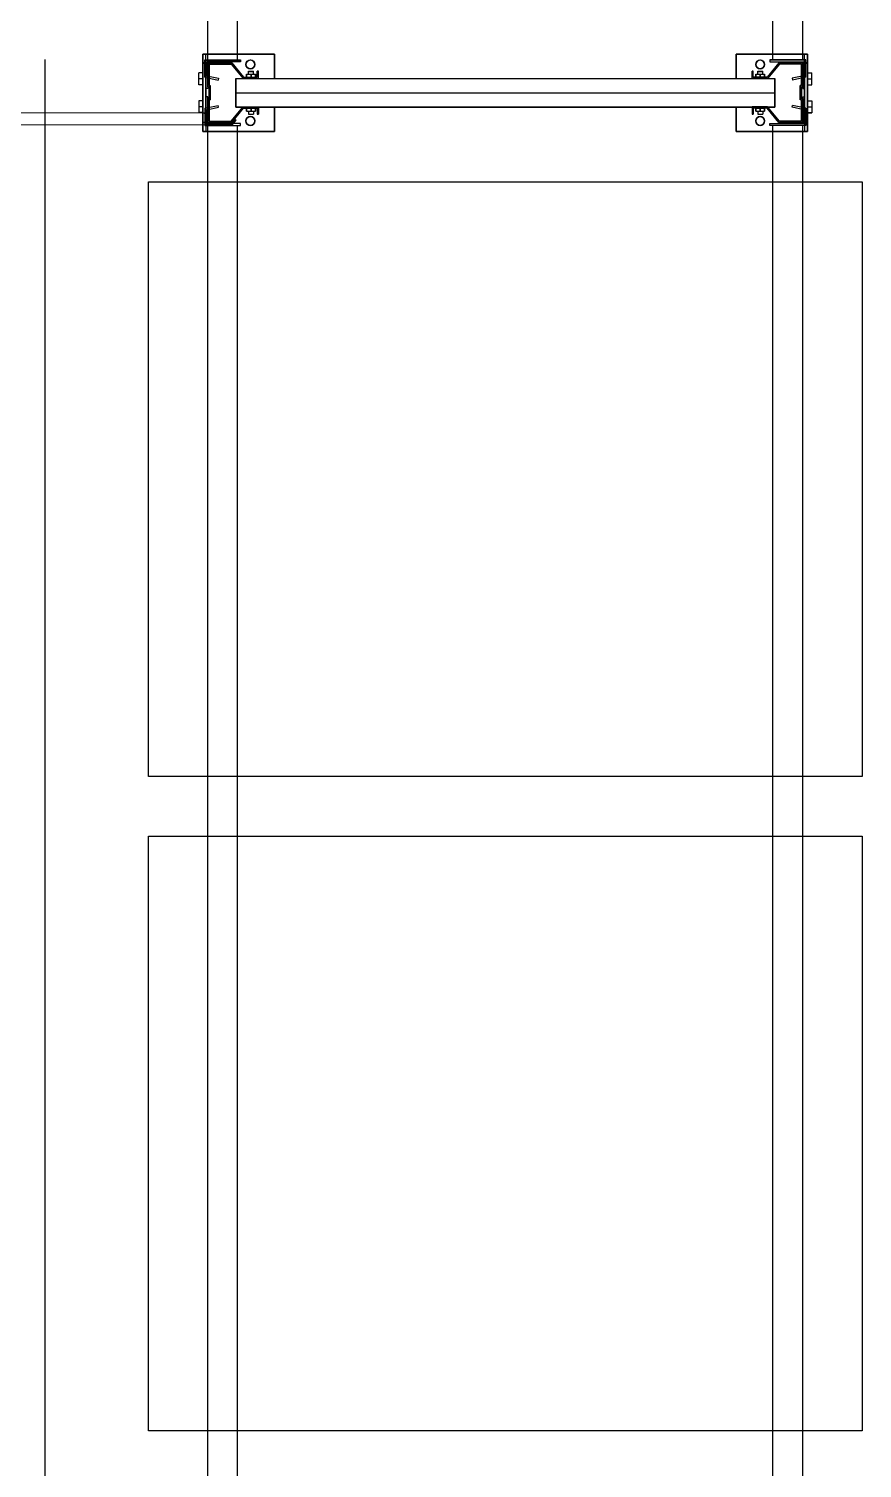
# Model space of a CAD drawing. Header units: metres. Extents: x 0 to 8715937, y -236336 to 216.
# Drawn here: x 164.62 to 166.021, y 58.611 to 61.032 of the extents above; entities that cross this region are included whole.
import ezdxf

# ---------------------------------------------------------------- set-up
doc = ezdxf.new("R2010")
doc.units = ezdxf.units.M
doc.header["$MEASUREMENT"] = 0
doc.linetypes.add('ACAD_ISO10W100', pattern=[18, 12, -3, 0, -3])
for name, color, linetype in [('0-BLOCK-EQUIPAMIENTO', 7, 'Continuous'), ('0-BLOCK-ESTRUCTURA', 7, 'Continuous'), ('AAA BAST', 5, 'Continuous'), ('AAA CONECT', 3, 'Continuous'), ('AAA LARG', 1, 'Continuous'), ('AAA PALLETS', 7, 'Continuous'), ('EJES', 251, 'ACAD_ISO10W100')]:
    doc.layers.add(name, color=color, linetype=linetype)

# ---------------------------------------------------------------- blocks, each defined once
blk = doc.blocks.new('DPM-ESTRUCTURA')
at = {"layer": 'EJES', "ltscale": 0.4}
blk.add_line((76.9278, 41.5801), (76.9278, 112.3301), dxfattribs=at)
blk = doc.blocks.new('1A MODULO SIMPLE')
at = {"layer": 'AAA BAST'}
for points in [[(-2.1307, 1.015), (-2.1307, 1.017), (-2.1407, 1.017), (-2.1407, 1.04), (-2.1167, 1.06), (-2.1167, 1.1), (-2.1567, 1.1), (-2.1567, 1.098), (-2.1767, 1.098), (-2.1767, 1.1), (-2.2167, 1.1), (-2.2167, 1.06), (-2.1927, 1.04), (-2.1927, 1.017), (-2.2027, 1.017), (-2.2027, 1.015), (-2.1907, 1.015), (-2.1907, 1.0409), (-2.2147, 1.0609), (-2.2147, 1.098), (-2.1787, 1.098), (-2.1787, 1.096), (-2.1547, 1.096), (-2.1547, 1.098), (-2.1187, 1.098), (-2.1187, 1.0609), (-2.1427, 1.0409), (-2.1427, 1.015)], [(0.1973, 1.015), (0.1973, 1.017), (0.2073, 1.017), (0.2073, 1.04), (0.1833, 1.06), (0.1833, 1.1), (0.2233, 1.1), (0.2233, 1.098), (0.2433, 1.098), (0.2433, 1.1), (0.2833, 1.1), (0.2833, 1.06), (0.2593, 1.04), (0.2593, 1.017), (0.2693, 1.017), (0.2693, 1.015), (0.2573, 1.015), (0.2573, 1.0409), (0.2813, 1.0609), (0.2813, 1.098), (0.2453, 1.098), (0.2453, 1.096), (0.2213, 1.096), (0.2213, 1.098), (0.1853, 1.098), (0.1853, 1.0609), (0.2093, 1.0409), (0.2093, 1.015)], [(-2.1307, 0.185), (-2.1307, 0.183), (-2.1407, 0.183), (-2.1407, 0.16), (-2.1167, 0.14), (-2.1167, 0.1), (-2.1567, 0.1), (-2.1567, 0.102), (-2.1767, 0.102), (-2.1767, 0.1), (-2.2167, 0.1), (-2.2167, 0.14), (-2.1927, 0.16), (-2.1927, 0.183), (-2.2027, 0.183), (-2.2027, 0.185), (-2.1907, 0.185), (-2.1907, 0.1591), (-2.2147, 0.1391), (-2.2147, 0.102), (-2.1787, 0.102), (-2.1787, 0.104), (-2.1547, 0.104), (-2.1547, 0.102), (-2.1187, 0.102), (-2.1187, 0.1391), (-2.1427, 0.1591), (-2.1427, 0.185)], [(0.1973, 0.185), (0.1973, 0.183), (0.2073, 0.183), (0.2073, 0.16), (0.1833, 0.14), (0.1833, 0.1), (0.2233, 0.1), (0.2233, 0.102), (0.2433, 0.102), (0.2433, 0.1), (0.2833, 0.1), (0.2833, 0.14), (0.2593, 0.16), (0.2593, 0.183), (0.2693, 0.183), (0.2693, 0.185), (0.2573, 0.185), (0.2573, 0.1591), (0.2813, 0.1391), (0.2813, 0.102), (0.2453, 0.102), (0.2453, 0.104), (0.2213, 0.104), (0.2213, 0.102), (0.1853, 0.102), (0.1853, 0.1391), (0.2093, 0.1591), (0.2093, 0.185)]]:
    blk.add_hatch(color=251, dxfattribs=at).paths.add_polyline_path(points)
at = {"layer": 'AAA BAST', "color": 251}
for p, q in [((-2.1802, 1.1152), (-2.2002, 1.1152)), ((-2.2002, 1.1082), (-2.2002, 1.1152)), ((-2.1902, 1.1082), (-2.1902, 1.1152)), ((-2.1802, 1.1082), (-2.1802, 1.1152)), ((-2.1532, 1.1152), (-2.1332, 1.1152)), ((-2.1532, 1.1082), (-2.1532, 1.1152)), ((-2.1432, 1.1082), (-2.1432, 1.1152)), ((-2.1332, 1.1082), (-2.1332, 1.1152)), ((0.2198, 1.1152), (0.1998, 1.1152)), ((0.1998, 1.1082), (0.1998, 1.1152)), ((0.2098, 1.1082), (0.2098, 1.1152)), ((0.2198, 1.1082), (0.2198, 1.1152)), ((0.2468, 1.1152), (0.2668, 1.1152)), ((0.2468, 1.1082), (0.2468, 1.1152)), ((0.2568, 1.1082), (0.2568, 1.1152)), ((0.2668, 1.1082), (0.2668, 1.1152)), ((-2.2167, 1.1082), (-2.2317, 1.1082)), ((-2.2317, 1.1082), (-2.2317, 0.9882)), ((-2.2167, 1.1032), (-2.2317, 1.1032)), ((-2.1167, 1.1082), (-2.2167, 1.1082)), ((-2.2167, 1.1082), (-2.2167, 1.1032)), ((-2.2167, 1.1032), (-2.1167, 1.1032)), ((-2.1767, 1.1), (-2.2167, 1.1)), ((-2.2167, 1.1), (-2.2167, 1.06)), ((-2.2147, 1.098), (-2.2147, 1.0609)), ((-2.1787, 1.098), (-2.2147, 1.098)), ((-2.2067, 1.1), (-2.2067, 1.1032)), ((-2.2067, 1.1032), (-2.1737, 1.1032)), ((-2.1787, 1.098), (-2.1787, 1.096)), ((-2.1547, 1.096), (-2.1787, 1.096)), ((-2.1767, 1.1), (-2.1767, 1.098)), ((-2.1767, 1.1), (-2.1737, 1.1)), ((-2.1567, 1.098), (-2.1767, 1.098)), ((-2.1737, 1.1), (-2.1737, 1.1032)), ((-2.1597, 1.1), (-2.1597, 1.1032)), ((-2.1567, 1.1), (-2.1597, 1.1)), ((-2.1167, 1.1), (-2.1567, 1.1)), ((-2.1567, 1.1), (-2.1567, 1.098)), ((-2.1187, 1.098), (-2.1547, 1.098)), ((-2.1547, 1.098), (-2.1547, 1.096)), ((-2.1267, 1.1), (-2.1267, 1.1032)), ((-2.1187, 1.098), (-2.1187, 1.0609)), ((-2.1167, 1.1032), (-2.1167, 1.1082)), ((-2.1017, 1.1082), (-2.1167, 1.1082)), ((-2.1167, 1.1032), (-2.1017, 1.1032)), ((-2.1167, 1.1), (-2.1167, 1.06)), ((-2.1017, 0.9882), (-2.1017, 1.1082)), ((0.1683, 0.9882), (0.1683, 1.1082)), ((0.1683, 1.1082), (0.1833, 1.1082)), ((0.1833, 1.1032), (0.1683, 1.1032)), ((0.1833, 1.1032), (0.1833, 1.1082)), ((0.1833, 1.1082), (0.2833, 1.1082)), ((0.2833, 1.1032), (0.1833, 1.1032)), ((0.1833, 1.1), (0.2233, 1.1)), ((0.1833, 1.1), (0.1833, 1.06)), ((0.1853, 1.098), (0.1853, 1.0609)), ((0.1853, 1.098), (0.2213, 1.098)), ((0.1933, 1.1), (0.1933, 1.1032)), ((0.2213, 1.098), (0.2213, 1.096)), ((0.2213, 1.096), (0.2453, 1.096)), ((0.2233, 1.1), (0.2233, 1.098)), ((0.2233, 1.1), (0.2263, 1.1)), ((0.2233, 1.098), (0.2433, 1.098)), ((0.2263, 1.1), (0.2263, 1.1032)), ((0.2403, 1.1), (0.2403, 1.1032)), ((0.2733, 1.1032), (0.2403, 1.1032)), ((0.2433, 1.1), (0.2403, 1.1)), ((0.2433, 1.1), (0.2833, 1.1)), ((0.2433, 1.1), (0.2433, 1.098)), ((0.2453, 1.098), (0.2813, 1.098)), ((0.2453, 1.098), (0.2453, 1.096)), ((0.2733, 1.1), (0.2733, 1.1032)), ((0.2813, 1.098), (0.2813, 1.0609)), ((0.2833, 1.1082), (0.2833, 1.1032)), ((0.2833, 1.1082), (0.2983, 1.1082)), ((0.2833, 1.1032), (0.2983, 1.1032)), ((0.2833, 1.1), (0.2833, 1.06)), ((0.2983, 1.1082), (0.2983, 0.9882)), ((-2.2167, 1.06), (-2.1927, 1.04)), ((-2.2147, 1.0609), (-2.1907, 1.0409)), ((-2.1907, 1.053), (-2.1667, 1.053)), ((-2.1907, 0.147), (-2.1907, 1.053)), ((-2.1907, 1.0409), (-2.1907, 1.015)), ((-2.1667, 1.053), (-2.1427, 1.053)), ((-2.1667, 0.147), (-2.1667, 1.053)), ((-2.1187, 1.0609), (-2.1427, 1.0409)), ((-2.1427, 0.147), (-2.1427, 1.053)), ((-2.1427, 1.0409), (-2.1427, 1.015)), ((-2.1167, 1.06), (-2.1407, 1.04)), ((0.1833, 1.06), (0.2073, 1.04)), ((0.1853, 1.0609), (0.2093, 1.0409)), ((0.2333, 1.053), (0.2093, 1.053)), ((0.2093, 0.147), (0.2093, 1.053)), ((0.2093, 1.0409), (0.2093, 1.015)), ((0.2573, 1.053), (0.2333, 1.053)), ((0.2333, 0.147), (0.2333, 1.053)), ((0.2813, 1.0609), (0.2573, 1.0409)), ((0.2573, 0.147), (0.2573, 1.053)), ((0.2573, 1.0409), (0.2573, 1.015)), ((0.2833, 1.06), (0.2593, 1.04)), ((-2.1927, 1.017), (-2.2027, 1.017)), ((-2.2027, 1.017), (-2.2027, 1.015)), ((-2.1927, 1.036), (-2.1977, 1.036)), ((-2.1977, 1.021), (-2.1977, 1.036)), ((-2.1927, 1.0285), (-2.1977, 1.0285)), ((-2.1927, 1.021), (-2.1977, 1.021)), ((-2.1927, 1.04), (-2.1927, 1.017)), ((-2.1407, 1.04), (-2.1407, 1.017)), ((-2.1357, 1.036), (-2.1407, 1.036)), ((-2.1407, 1.021), (-2.1407, 1.036)), ((-2.1357, 1.0285), (-2.1407, 1.0285)), ((-2.1357, 1.021), (-2.1407, 1.021)), ((-2.1407, 1.017), (-2.1307, 1.017)), ((-2.1357, 1.021), (-2.1357, 1.036)), ((-2.1357, 1.0328), (-2.1307, 1.0328)), ((-2.1357, 1.0243), (-2.1307, 1.0243)), ((-2.1307, 1.0243), (-2.1307, 1.0328)), ((-2.1307, 1.015), (-2.1307, 1.017)), ((0.2023, 1.0328), (0.1973, 1.0328)), ((0.1973, 1.0243), (0.1973, 1.0328)), ((0.2023, 1.0243), (0.1973, 1.0243)), ((0.2073, 1.017), (0.1973, 1.017)), ((0.1973, 1.015), (0.1973, 1.017)), ((0.2023, 1.036), (0.2073, 1.036)), ((0.2023, 1.021), (0.2023, 1.036)), ((0.2023, 1.0285), (0.2073, 1.0285)), ((0.2023, 1.021), (0.2073, 1.021)), ((0.2073, 1.04), (0.2073, 1.017)), ((0.2073, 1.021), (0.2073, 1.036)), ((0.2593, 1.04), (0.2593, 1.017)), ((0.2593, 1.036), (0.2643, 1.036)), ((0.2593, 1.0285), (0.2643, 1.0285)), ((0.2593, 1.021), (0.2643, 1.021)), ((0.2593, 1.017), (0.2693, 1.017)), ((0.2643, 1.021), (0.2643, 1.036)), ((0.2693, 1.017), (0.2693, 1.015)), ((-2.1907, 1.015), (-2.2027, 1.015)), ((-2.1427, 1.015), (-2.1307, 1.015)), ((0.2093, 1.015), (0.1973, 1.015)), ((0.2573, 1.015), (0.2693, 1.015)), ((-2.2317, 0.9882), (-2.1907, 0.9882)), ((-2.1427, 0.9882), (-2.1017, 0.9882)), ((0.2093, 0.9882), (0.1683, 0.9882)), ((0.2983, 0.9882), (0.2573, 0.9882)), ((-2.2317, 0.0918), (-2.2317, 0.2118)), ((-2.2317, 0.2118), (-2.1907, 0.2118)), ((-2.1427, 0.2118), (-2.1017, 0.2118)), ((-2.1017, 0.2118), (-2.1017, 0.0918)), ((0.2093, 0.2118), (0.1683, 0.2118)), ((0.1683, 0.2118), (0.1683, 0.0918)), ((0.2983, 0.2118), (0.2573, 0.2118)), ((0.2983, 0.0918), (0.2983, 0.2118)), ((-2.1907, 0.185), (-2.2027, 0.185)), ((-2.2027, 0.183), (-2.2027, 0.185)), ((-2.1927, 0.183), (-2.2027, 0.183)), ((-2.1927, 0.1801), (-2.1977, 0.1801)), ((-2.1977, 0.1651), (-2.1977, 0.1801)), ((-2.1927, 0.1726), (-2.1977, 0.1726)), ((-2.1927, 0.16), (-2.1927, 0.183)), ((-2.1907, 0.1591), (-2.1907, 0.185)), ((-2.1427, 0.1591), (-2.1427, 0.185)), ((-2.1427, 0.185), (-2.1307, 0.185)), ((-2.1407, 0.16), (-2.1407, 0.183)), ((-2.1407, 0.183), (-2.1307, 0.183)), ((-2.1357, 0.1801), (-2.1407, 0.1801)), ((-2.1407, 0.1651), (-2.1407, 0.1801)), ((-2.1357, 0.1726), (-2.1407, 0.1726)), ((-2.1357, 0.1651), (-2.1357, 0.1801)), ((-2.1357, 0.1768), (-2.1307, 0.1768)), ((-2.1307, 0.185), (-2.1307, 0.183)), ((-2.1307, 0.1683), (-2.1307, 0.1768)), ((0.2093, 0.185), (0.1973, 0.185)), ((0.1973, 0.185), (0.1973, 0.183)), ((0.2073, 0.183), (0.1973, 0.183)), ((0.2023, 0.1768), (0.1973, 0.1768)), ((0.1973, 0.1683), (0.1973, 0.1768)), ((0.2023, 0.1801), (0.2073, 0.1801)), ((0.2023, 0.1651), (0.2023, 0.1801)), ((0.2023, 0.1726), (0.2073, 0.1726)), ((0.2073, 0.16), (0.2073, 0.183)), ((0.2073, 0.1651), (0.2073, 0.1801)), ((0.2093, 0.1591), (0.2093, 0.185)), ((0.2573, 0.1591), (0.2573, 0.185)), ((0.2573, 0.185), (0.2693, 0.185)), ((0.2593, 0.16), (0.2593, 0.183)), ((0.2593, 0.183), (0.2693, 0.183)), ((0.2593, 0.1801), (0.2643, 0.1801)), ((0.2593, 0.1726), (0.2643, 0.1726)), ((0.2643, 0.1651), (0.2643, 0.1801)), ((0.2693, 0.183), (0.2693, 0.185)), ((-2.2167, 0.14), (-2.1927, 0.16)), ((-2.2147, 0.1391), (-2.1907, 0.1591)), ((-2.1927, 0.1651), (-2.1977, 0.1651)), ((-2.1907, 0.147), (-2.1667, 0.147)), ((-2.1667, 0.147), (-2.1427, 0.147)), ((-2.1187, 0.1391), (-2.1427, 0.1591)), ((-2.1357, 0.1651), (-2.1407, 0.1651)), ((-2.1167, 0.14), (-2.1407, 0.16)), ((-2.1357, 0.1683), (-2.1307, 0.1683)), ((0.1833, 0.14), (0.2073, 0.16)), ((0.1853, 0.1391), (0.2093, 0.1591)), ((0.2023, 0.1683), (0.1973, 0.1683)), ((0.2023, 0.1651), (0.2073, 0.1651)), ((0.2333, 0.147), (0.2093, 0.147)), ((0.2573, 0.147), (0.2333, 0.147)), ((0.2813, 0.1391), (0.2573, 0.1591)), ((0.2593, 0.1651), (0.2643, 0.1651)), ((0.2833, 0.14), (0.2593, 0.16)), ((-2.2167, 0.1), (-2.2167, 0.14)), ((-2.2147, 0.102), (-2.2147, 0.1391)), ((-2.1187, 0.102), (-2.1187, 0.1391)), ((-2.1167, 0.1), (-2.1167, 0.14)), ((0.1833, 0.1), (0.1833, 0.14)), ((0.1853, 0.102), (0.1853, 0.1391)), ((0.2813, 0.102), (0.2813, 0.1391)), ((0.2833, 0.1), (0.2833, 0.14)), ((-2.1767, 0.1), (-2.2167, 0.1)), ((-2.1787, 0.102), (-2.2147, 0.102)), ((-2.2067, 0.1), (-2.2067, 0.0968)), ((-2.1787, 0.102), (-2.1787, 0.104)), ((-2.1547, 0.104), (-2.1787, 0.104)), ((-2.1567, 0.102), (-2.1767, 0.102)), ((-2.1767, 0.1), (-2.1767, 0.102)), ((-2.1767, 0.1), (-2.1737, 0.1)), ((-2.1737, 0.1), (-2.1737, 0.0968)), ((-2.1597, 0.1), (-2.1597, 0.0968)), ((-2.1567, 0.1), (-2.1597, 0.1)), ((-2.1567, 0.1), (-2.1567, 0.102)), ((-2.1167, 0.1), (-2.1567, 0.1)), ((-2.1547, 0.102), (-2.1547, 0.104)), ((-2.1187, 0.102), (-2.1547, 0.102)), ((-2.1267, 0.1), (-2.1267, 0.0968)), ((0.1833, 0.1), (0.2233, 0.1)), ((0.1853, 0.102), (0.2213, 0.102)), ((0.1933, 0.1), (0.1933, 0.0968)), ((0.2213, 0.102), (0.2213, 0.104)), ((0.2213, 0.104), (0.2453, 0.104)), ((0.2233, 0.102), (0.2433, 0.102)), ((0.2233, 0.1), (0.2233, 0.102)), ((0.2233, 0.1), (0.2263, 0.1)), ((0.2263, 0.1), (0.2263, 0.0968)), ((0.2403, 0.1), (0.2403, 0.0968)), ((0.2433, 0.1), (0.2403, 0.1)), ((0.2433, 0.1), (0.2433, 0.102)), ((0.2433, 0.1), (0.2833, 0.1)), ((0.2453, 0.102), (0.2453, 0.104)), ((0.2453, 0.102), (0.2813, 0.102)), ((0.2733, 0.1), (0.2733, 0.0968)), ((-2.2167, 0.0968), (-2.2317, 0.0968)), ((-2.2167, 0.0918), (-2.2317, 0.0918)), ((-2.2167, 0.0968), (-2.1167, 0.0968)), ((-2.2167, 0.0918), (-2.2167, 0.0968)), ((-2.1167, 0.0918), (-2.2167, 0.0918)), ((-2.2067, 0.0968), (-2.1737, 0.0968)), ((-2.2002, 0.0918), (-2.2002, 0.0848)), ((-2.1802, 0.0848), (-2.2002, 0.0848)), ((-2.1902, 0.0918), (-2.1902, 0.0848)), ((-2.1802, 0.0918), (-2.1802, 0.0848)), ((-2.1532, 0.0918), (-2.1532, 0.0848)), ((-2.1532, 0.0848), (-2.1332, 0.0848)), ((-2.1432, 0.0918), (-2.1432, 0.0848)), ((-2.1332, 0.0918), (-2.1332, 0.0848)), ((-2.1167, 0.0968), (-2.1167, 0.0918)), ((-2.1167, 0.0968), (-2.1017, 0.0968)), ((-2.1017, 0.0918), (-2.1167, 0.0918)), ((0.1833, 0.0968), (0.1683, 0.0968)), ((0.1683, 0.0918), (0.1833, 0.0918)), ((0.2833, 0.0968), (0.1833, 0.0968)), ((0.1833, 0.0968), (0.1833, 0.0918)), ((0.1833, 0.0918), (0.2833, 0.0918)), ((0.1998, 0.0918), (0.1998, 0.0848)), ((0.2198, 0.0848), (0.1998, 0.0848)), ((0.2098, 0.0918), (0.2098, 0.0848)), ((0.2198, 0.0918), (0.2198, 0.0848)), ((0.2733, 0.0968), (0.2403, 0.0968)), ((0.2468, 0.0918), (0.2468, 0.0848)), ((0.2468, 0.0848), (0.2668, 0.0848)), ((0.2568, 0.0918), (0.2568, 0.0848)), ((0.2668, 0.0918), (0.2668, 0.0848)), ((0.2833, 0.0918), (0.2833, 0.0968)), ((0.2833, 0.0968), (0.2983, 0.0968)), ((0.2833, 0.0918), (0.2983, 0.0918))]:
    blk.add_line(p, q, dxfattribs=at)
for centre in [(-2.2141, 1.0285), (-2.1192, 1.0285), (0.1859, 1.0285), (0.2808, 1.0285), (-2.2141, 0.1715), (-2.1192, 0.1715), (0.1859, 0.1715), (0.2808, 0.1715)]:
    blk.add_circle(centre, 0.0075, dxfattribs=at)
at = {"layer": 'AAA LARG', "color": 251}
for p, q in [((-2.1407, 1.105), (-2.1454, 1.0829)), ((-2.1381, 1.1018), (-2.1422, 1.0822)), ((-2.1407, 1.105), (-2.1117, 1.105)), ((-2.1149, 1.1018), (-2.1381, 1.1018)), ((-2.1149, 1.045), (-2.1149, 1.1018)), ((-2.1117, 1.105), (-2.1117, 1.045)), ((-2.1117, 1.1), (0.1783, 1.1)), ((0.2073, 1.105), (0.1783, 1.105)), ((0.1783, 1.105), (0.1783, 1.045)), ((0.1815, 1.045), (0.1815, 1.1018)), ((0.1815, 1.1018), (0.2047, 1.1018)), ((0.2047, 1.1018), (0.2089, 1.0822)), ((0.2073, 1.105), (0.212, 1.0829)), ((-2.1422, 1.0822), (-2.1454, 1.0829)), ((0.2089, 1.0822), (0.212, 1.0829)), ((-2.1117, 1.045), (-2.1149, 1.045)), ((-2.1117, 1.05), (0.1783, 1.05)), ((0.1783, 1.045), (0.1815, 1.045)), ((-2.1117, 0.155), (-2.1149, 0.155)), ((-2.1149, 0.155), (-2.1149, 0.0982)), ((-2.1117, 0.095), (-2.1117, 0.155)), ((-2.1117, 0.15), (0.1783, 0.15)), ((0.1783, 0.095), (0.1783, 0.155)), ((0.1783, 0.155), (0.1815, 0.155)), ((0.1815, 0.155), (0.1815, 0.0982)), ((-2.1422, 0.1178), (-2.1454, 0.1171)), ((-2.1407, 0.095), (-2.1454, 0.1171)), ((-2.1381, 0.0982), (-2.1422, 0.1178)), ((-2.1149, 0.0982), (-2.1381, 0.0982)), ((-2.1117, 0.1), (0.1783, 0.1)), ((0.1815, 0.0982), (0.2047, 0.0982)), ((0.2047, 0.0982), (0.2089, 0.1178)), ((0.2073, 0.095), (0.212, 0.1171)), ((0.2089, 0.1178), (0.212, 0.1171)), ((-2.1407, 0.095), (-2.1117, 0.095)), ((0.2073, 0.095), (0.1783, 0.095))]:
    blk.add_line(p, q, dxfattribs=at)
at = {"layer": 'AAA PALLETS', "color": 251, "ltscale": 0.21}
for p, q in [((-1.0167, 1.2), (-2.0167, 1.2)), ((-2.0167, 1.2), (-2.0167, 0)), ((-1.0167, 0), (-1.0167, 1.2)), ((0.0833, 1.2), (-0.9167, 1.2)), ((-0.9167, 1.2), (-0.9167, 0)), ((0.0833, 0), (0.0833, 1.2)), ((-2.0167, 0), (-1.0167, 0)), ((-0.9167, 0), (0.0833, 0))]:
    blk.add_line(p, q, dxfattribs=at)
blk = doc.blocks.new('1A MODULO D FTE COL')
at = {"layer": 'AAA CONECT', "color": 251, "lineweight": 5}
for p, q in [((-2.213, 0.5973), (-2.2207, 0.5909)), ((-2.2207, 0.59), (-2.2207, -0.0409)), ((-2.2117, 0.5958), (-2.2187, 0.59)), ((-2.2187, 0.5484), (-2.2187, 0.59)), ((-2.213, 0.5973), (-2.2117, 0.5958)), ((0.187, 0.5973), (0.1793, 0.5909)), ((0.1793, 0.59), (0.1793, -0.0409)), ((0.1883, 0.5958), (0.1813, 0.59)), ((0.1813, 0.5484), (0.1813, 0.59)), ((0.187, 0.5973), (0.1883, 0.5958)), ((-2.2187, 0.5484), (-2.2057, 0.5484)), ((-2.2007, 0.5434), (-2.2057, 0.5484)), ((-2.2007, 0.5434), (-2.2007, 0.0066)), ((0.1813, 0.5484), (0.1943, 0.5484)), ((0.1993, 0.5434), (0.1943, 0.5484)), ((0.1993, 0.5434), (0.1993, 0.0066))]:
    blk.add_line(p, q, dxfattribs=at)
at = {"layer": 'AAA BAST', "color": 251, "lineweight": 5}
blk.add_blockref('1A MODULO SIMPLE', (0, 0.45), dxfattribs=at)
blk = doc.blocks.new('DPM-EQUIPAMIENTO')
at = {"layer": 'AAA BAST', "xscale": -1, "rotation": 270}
for p in [(76.6514, 63.0909), (76.6514, 60.6909)]:
    blk.add_blockref('1A MODULO D FTE COL', p, dxfattribs=at)

msp = doc.modelspace()

# ---------------------------------------------------------------- hatches: boundary and pattern name
at = {"layer": 'AAA BAST'}
for points in [[(165.0064, 60.8883), (165.0044, 60.8883), (165.0044, 60.8983), (164.9814, 60.8983), (164.9614, 60.8743), (164.9214, 60.8743), (164.9214, 60.9143), (164.9234, 60.9143), (164.9234, 60.9343), (164.9214, 60.9343), (164.9214, 60.9743), (164.9614, 60.9743), (164.9814, 60.9503), (165.0044, 60.9503), (165.0044, 60.9603), (165.0064, 60.9603), (165.0064, 60.9483), (164.9805, 60.9483), (164.9605, 60.9723), (164.9234, 60.9723), (164.9234, 60.9363), (164.9254, 60.9363), (164.9254, 60.9123), (164.9234, 60.9123), (164.9234, 60.8763), (164.9605, 60.8763), (164.9805, 60.9003), (165.0064, 60.9003)], [(165.0064, 60.9603), (165.0044, 60.9603), (165.0044, 60.9503), (164.9814, 60.9503), (164.9614, 60.9743), (164.9214, 60.9743), (164.9214, 60.9343), (164.9234, 60.9343), (164.9234, 60.9143), (164.9214, 60.9143), (164.9214, 60.8743), (164.9614, 60.8743), (164.9814, 60.8983), (165.0044, 60.8983), (165.0044, 60.8883), (165.0064, 60.8883), (165.0064, 60.9003), (164.9805, 60.9003), (164.9605, 60.8763), (164.9234, 60.8763), (164.9234, 60.9123), (164.9254, 60.9123), (164.9254, 60.9363), (164.9234, 60.9363), (164.9234, 60.9723), (164.9605, 60.9723), (164.9805, 60.9483), (165.0064, 60.9483)], [(165.8364, 60.8883), (165.8384, 60.8883), (165.8384, 60.8983), (165.8614, 60.8983), (165.8814, 60.8743), (165.9214, 60.8743), (165.9214, 60.9143), (165.9194, 60.9143), (165.9194, 60.9343), (165.9214, 60.9343), (165.9214, 60.9743), (165.8814, 60.9743), (165.8614, 60.9503), (165.8384, 60.9503), (165.8384, 60.9603), (165.8364, 60.9603), (165.8364, 60.9483), (165.8624, 60.9483), (165.8824, 60.9723), (165.9194, 60.9723), (165.9194, 60.9363), (165.9174, 60.9363), (165.9174, 60.9123), (165.9194, 60.9123), (165.9194, 60.8763), (165.8824, 60.8763), (165.8624, 60.9003), (165.8364, 60.9003)], [(165.8364, 60.9603), (165.8384, 60.9603), (165.8384, 60.9503), (165.8614, 60.9503), (165.8814, 60.9743), (165.9214, 60.9743), (165.9214, 60.9343), (165.9194, 60.9343), (165.9194, 60.9143), (165.9214, 60.9143), (165.9214, 60.8743), (165.8814, 60.8743), (165.8614, 60.8983), (165.8384, 60.8983), (165.8384, 60.8883), (165.8364, 60.8883), (165.8364, 60.9003), (165.8624, 60.9003), (165.8824, 60.8763), (165.9194, 60.8763), (165.9194, 60.9123), (165.9174, 60.9123), (165.9174, 60.9363), (165.9194, 60.9363), (165.9194, 60.9723), (165.8824, 60.9723), (165.8624, 60.9483), (165.8364, 60.9483)]]:
    msp.add_hatch(color=251, dxfattribs=at).paths.add_polyline_path(points)

# ---------------------------------------------------------------- linework, layer by layer
at = {"layer": 'AAA BAST', "color": 251}
for p, q in [((164.9132, 60.9743), (164.9132, 60.9893)), ((164.9132, 60.9893), (165.0332, 60.9893)), ((165.0332, 60.9893), (164.9132, 60.9893)), ((164.9132, 60.9893), (164.9132, 60.9743)), ((164.9132, 60.8743), (164.9132, 60.9743)), ((164.9132, 60.9743), (164.9182, 60.9743)), ((164.9182, 60.9743), (164.9132, 60.9743)), ((164.9132, 60.9743), (164.9132, 60.8743)), ((164.9182, 60.9743), (164.9182, 60.9893)), ((164.9182, 60.9743), (164.9182, 60.9893)), ((164.9182, 60.9743), (164.9182, 60.8743)), ((164.9182, 60.8743), (164.9182, 60.9743)), ((164.9214, 60.9343), (164.9214, 60.9743)), ((164.9214, 60.9743), (164.9614, 60.9743)), ((164.9214, 60.9743), (164.9214, 60.9343)), ((164.9214, 60.9743), (164.9614, 60.9743)), ((164.9234, 60.9723), (164.9605, 60.9723)), ((164.9234, 60.9363), (164.9234, 60.9723)), ((164.9234, 60.9723), (164.9605, 60.9723)), ((164.9234, 60.9723), (164.9234, 60.9363)), ((164.9605, 60.9723), (164.9805, 60.9483)), ((164.9605, 60.9723), (164.9805, 60.9483)), ((164.9614, 60.9743), (164.9814, 60.9503)), ((164.9614, 60.9743), (164.9814, 60.9503)), ((165.0332, 60.9893), (165.0332, 60.9483)), ((165.0332, 60.9483), (165.0332, 60.9893)), ((165.9296, 60.9893), (165.8096, 60.9893)), ((165.8096, 60.9893), (165.8096, 60.9483)), ((165.8096, 60.9483), (165.8096, 60.9893)), ((165.8096, 60.9893), (165.9296, 60.9893)), ((165.8814, 60.9743), (165.8614, 60.9503)), ((165.8814, 60.9743), (165.8614, 60.9503)), ((165.8824, 60.9723), (165.8624, 60.9483)), ((165.8824, 60.9723), (165.8624, 60.9483)), ((165.9214, 60.9743), (165.8814, 60.9743)), ((165.9214, 60.9743), (165.8814, 60.9743)), ((165.9194, 60.9723), (165.8824, 60.9723)), ((165.9194, 60.9723), (165.8824, 60.9723)), ((165.9194, 60.9363), (165.9194, 60.9723)), ((165.9194, 60.9723), (165.9194, 60.9363)), ((165.9214, 60.9343), (165.9214, 60.9743)), ((165.9214, 60.9743), (165.9214, 60.9343)), ((165.9246, 60.9743), (165.9246, 60.9893)), ((165.9246, 60.9743), (165.9246, 60.9893)), ((165.9246, 60.9743), (165.9246, 60.8743)), ((165.9296, 60.9743), (165.9246, 60.9743)), ((165.9246, 60.8743), (165.9246, 60.9743)), ((165.9246, 60.9743), (165.9296, 60.9743)), ((165.9296, 60.9743), (165.9296, 60.9893)), ((165.9296, 60.9893), (165.9296, 60.9743)), ((165.9296, 60.8743), (165.9296, 60.9743)), ((165.9296, 60.9743), (165.9296, 60.8743)), ((164.9062, 60.9378), (164.9062, 60.9578)), ((164.9132, 60.9578), (164.9062, 60.9578)), ((164.9062, 60.9378), (164.9062, 60.9578)), ((164.9132, 60.9578), (164.9062, 60.9578)), ((164.9214, 60.9643), (164.9182, 60.9643)), ((164.9182, 60.9643), (164.9182, 60.9313)), ((164.9214, 60.9643), (164.9182, 60.9643)), ((164.9685, 60.9483), (164.9685, 60.9243)), ((164.9685, 60.9483), (165.8744, 60.9483)), ((164.9685, 60.9243), (164.9685, 60.9483)), ((164.9685, 60.9483), (165.8744, 60.9483)), ((164.9805, 60.9483), (165.0064, 60.9483)), ((164.9805, 60.9483), (165.0064, 60.9483)), ((164.9814, 60.9503), (165.0044, 60.9503)), ((164.9814, 60.9503), (165.0044, 60.9503)), ((164.9865, 60.9503), (164.9865, 60.9553)), ((164.9865, 60.9553), (165.0015, 60.9553)), ((164.9865, 60.9553), (164.9865, 60.9503)), ((164.9865, 60.9553), (165.0015, 60.9553)), ((164.9865, 60.9503), (165.0015, 60.9503)), ((164.9897, 60.9553), (164.9897, 60.9603)), ((164.9897, 60.9603), (164.9982, 60.9603)), ((164.994, 60.9503), (164.994, 60.9553)), ((164.994, 60.9553), (164.994, 60.9503)), ((164.9982, 60.9553), (164.9982, 60.9603)), ((165.0015, 60.9503), (165.0015, 60.9553)), ((165.0015, 60.9553), (165.0015, 60.9503)), ((165.0044, 60.9503), (165.0044, 60.9603)), ((165.0044, 60.9603), (165.0064, 60.9603)), ((165.0044, 60.9503), (165.0044, 60.9603)), ((165.0064, 60.9603), (165.0044, 60.9603)), ((165.0064, 60.9483), (165.0064, 60.9603)), ((165.0064, 60.9483), (165.0064, 60.9603)), ((165.8364, 60.9483), (165.8364, 60.9603)), ((165.8384, 60.9603), (165.8364, 60.9603)), ((165.8364, 60.9483), (165.8364, 60.9603)), ((165.8364, 60.9603), (165.8384, 60.9603)), ((165.8624, 60.9483), (165.8364, 60.9483)), ((165.8624, 60.9483), (165.8364, 60.9483)), ((165.8384, 60.9503), (165.8384, 60.9603)), ((165.8384, 60.9503), (165.8384, 60.9603)), ((165.8614, 60.9503), (165.8384, 60.9503)), ((165.8614, 60.9503), (165.8384, 60.9503)), ((165.8424, 60.9503), (165.8424, 60.9553)), ((165.8424, 60.9553), (165.8574, 60.9553)), ((165.8424, 60.9553), (165.8424, 60.9503)), ((165.8424, 60.9553), (165.8574, 60.9553)), ((165.8424, 60.9503), (165.8574, 60.9503)), ((165.8457, 60.9553), (165.8457, 60.9603)), ((165.8457, 60.9603), (165.8542, 60.9603)), ((165.8499, 60.9503), (165.8499, 60.9553)), ((165.8499, 60.9553), (165.8499, 60.9503)), ((165.8542, 60.9553), (165.8542, 60.9603)), ((165.8574, 60.9503), (165.8574, 60.9553)), ((165.8574, 60.9553), (165.8574, 60.9503)), ((165.8744, 60.9483), (165.8744, 60.9243)), ((165.8744, 60.9243), (165.8744, 60.9483)), ((165.9214, 60.9643), (165.9246, 60.9643)), ((165.9214, 60.9643), (165.9246, 60.9643)), ((165.9246, 60.9643), (165.9246, 60.9313)), ((165.9296, 60.9578), (165.9366, 60.9578)), ((165.9296, 60.9578), (165.9366, 60.9578)), ((165.9366, 60.9378), (165.9366, 60.9578)), ((165.9366, 60.9378), (165.9366, 60.9578)), ((164.9132, 60.9478), (164.9062, 60.9478)), ((164.9132, 60.9478), (164.9062, 60.9478)), ((164.9132, 60.9378), (164.9062, 60.9378)), ((164.9132, 60.9378), (164.9062, 60.9378)), ((164.9214, 60.9313), (164.9182, 60.9313)), ((164.9214, 60.9313), (164.9182, 60.9313)), ((164.9214, 60.9343), (164.9234, 60.9343)), ((164.9214, 60.9343), (164.9214, 60.9313)), ((164.9214, 60.9343), (164.9234, 60.9343)), ((164.9214, 60.9343), (164.9214, 60.9313)), ((164.9234, 60.9363), (164.9254, 60.9363)), ((164.9234, 60.9363), (164.9254, 60.9363)), ((164.9234, 60.9143), (164.9234, 60.9343)), ((164.9234, 60.9343), (164.9234, 60.9143)), ((164.9254, 60.9123), (164.9254, 60.9363)), ((164.9254, 60.9363), (164.9254, 60.9123)), ((164.9685, 60.9243), (164.9685, 60.9003)), ((164.9685, 60.9243), (165.8744, 60.9243)), ((164.9685, 60.9003), (164.9685, 60.9243)), ((164.9685, 60.9243), (165.8744, 60.9243)), ((165.8744, 60.9243), (165.8744, 60.9003)), ((165.8744, 60.9003), (165.8744, 60.9243)), ((165.9194, 60.9363), (165.9174, 60.9363)), ((165.9174, 60.9123), (165.9174, 60.9363)), ((165.9194, 60.9363), (165.9174, 60.9363)), ((165.9174, 60.9363), (165.9174, 60.9123)), ((165.9194, 60.9143), (165.9194, 60.9343)), ((165.9214, 60.9343), (165.9194, 60.9343)), ((165.9194, 60.9343), (165.9194, 60.9143)), ((165.9214, 60.9343), (165.9194, 60.9343)), ((165.9214, 60.9343), (165.9214, 60.9313)), ((165.9214, 60.9343), (165.9214, 60.9313)), ((165.9214, 60.9313), (165.9246, 60.9313)), ((165.9214, 60.9313), (165.9246, 60.9313)), ((165.9296, 60.9478), (165.9366, 60.9478)), ((165.9296, 60.9478), (165.9366, 60.9478)), ((165.9296, 60.9378), (165.9366, 60.9378)), ((165.9296, 60.9378), (165.9366, 60.9378)), ((164.9062, 60.9108), (164.9062, 60.8908)), ((164.9132, 60.9108), (164.9062, 60.9108)), ((164.9062, 60.9108), (164.9062, 60.8908)), ((164.9132, 60.9108), (164.9062, 60.9108)), ((164.9132, 60.9008), (164.9062, 60.9008)), ((164.9132, 60.9008), (164.9062, 60.9008)), ((164.9214, 60.9173), (164.9182, 60.9173)), ((164.9214, 60.9173), (164.9182, 60.9173)), ((164.9182, 60.8843), (164.9182, 60.9173)), ((164.9214, 60.9143), (164.9214, 60.9173)), ((164.9214, 60.9143), (164.9214, 60.9173)), ((164.9214, 60.8743), (164.9214, 60.9143)), ((164.9214, 60.9143), (164.9234, 60.9143)), ((164.9214, 60.9143), (164.9214, 60.8743)), ((164.9214, 60.9143), (164.9234, 60.9143)), ((164.9234, 60.8763), (164.9234, 60.9123)), ((164.9234, 60.9123), (164.9254, 60.9123)), ((164.9234, 60.9123), (164.9234, 60.8763)), ((164.9234, 60.9123), (164.9254, 60.9123)), ((164.9605, 60.8763), (164.9805, 60.9003)), ((164.9605, 60.8763), (164.9805, 60.9003)), ((164.9685, 60.9003), (165.8744, 60.9003)), ((164.9685, 60.9003), (165.8744, 60.9003)), ((164.9805, 60.9003), (165.0064, 60.9003)), ((164.9805, 60.9003), (165.0064, 60.9003)), ((165.0064, 60.9003), (165.0064, 60.8883)), ((165.0064, 60.9003), (165.0064, 60.8883)), ((165.0332, 60.9003), (165.0332, 60.8593)), ((165.0332, 60.8593), (165.0332, 60.9003)), ((165.8096, 60.9003), (165.8096, 60.8593)), ((165.8096, 60.8593), (165.8096, 60.9003)), ((165.8624, 60.9003), (165.8364, 60.9003)), ((165.8364, 60.9003), (165.8364, 60.8883)), ((165.8624, 60.9003), (165.8364, 60.9003)), ((165.8364, 60.9003), (165.8364, 60.8883)), ((165.8824, 60.8763), (165.8624, 60.9003)), ((165.8824, 60.8763), (165.8624, 60.9003)), ((165.9194, 60.9123), (165.9174, 60.9123)), ((165.9194, 60.9123), (165.9174, 60.9123)), ((165.9214, 60.9143), (165.9194, 60.9143)), ((165.9214, 60.9143), (165.9194, 60.9143)), ((165.9194, 60.8763), (165.9194, 60.9123)), ((165.9194, 60.9123), (165.9194, 60.8763)), ((165.9214, 60.9173), (165.9246, 60.9173)), ((165.9214, 60.9143), (165.9214, 60.9173)), ((165.9214, 60.9173), (165.9246, 60.9173)), ((165.9214, 60.9143), (165.9214, 60.9173)), ((165.9214, 60.8743), (165.9214, 60.9143)), ((165.9214, 60.9143), (165.9214, 60.8743)), ((165.9246, 60.8843), (165.9246, 60.9173)), ((165.9296, 60.9108), (165.9366, 60.9108)), ((165.9296, 60.9108), (165.9366, 60.9108)), ((165.9296, 60.9008), (165.9366, 60.9008)), ((165.9296, 60.9008), (165.9366, 60.9008)), ((165.9366, 60.9108), (165.9366, 60.8908)), ((165.9366, 60.9108), (165.9366, 60.8908)), ((164.9132, 60.8908), (164.9062, 60.8908)), ((164.9132, 60.8908), (164.9062, 60.8908)), ((164.9214, 60.8843), (164.9182, 60.8843)), ((164.9214, 60.8843), (164.9182, 60.8843)), ((164.9234, 60.8763), (164.9605, 60.8763)), ((164.9234, 60.8763), (164.9605, 60.8763)), ((164.9614, 60.8743), (164.9814, 60.8983)), ((164.9614, 60.8743), (164.9814, 60.8983)), ((164.9814, 60.8983), (165.0044, 60.8983)), ((164.9814, 60.8983), (165.0044, 60.8983)), ((164.9865, 60.8933), (164.9865, 60.8983)), ((164.9865, 60.8983), (165.0015, 60.8983)), ((164.9865, 60.8983), (164.9865, 60.8933)), ((164.9865, 60.8933), (165.0015, 60.8933)), ((164.9865, 60.8933), (165.0015, 60.8933)), ((164.9897, 60.8933), (164.9897, 60.8883)), ((164.9897, 60.8883), (164.9982, 60.8883)), ((164.994, 60.8933), (164.994, 60.8983)), ((164.994, 60.8983), (164.994, 60.8933)), ((164.9982, 60.8933), (164.9982, 60.8883)), ((165.0015, 60.8933), (165.0015, 60.8983)), ((165.0015, 60.8983), (165.0015, 60.8933)), ((165.0044, 60.8983), (165.0044, 60.8883)), ((165.0044, 60.8983), (165.0044, 60.8883)), ((165.0064, 60.8883), (165.0044, 60.8883)), ((165.0044, 60.8883), (165.0064, 60.8883)), ((165.8364, 60.8883), (165.8384, 60.8883)), ((165.8384, 60.8883), (165.8364, 60.8883)), ((165.8614, 60.8983), (165.8384, 60.8983)), ((165.8384, 60.8983), (165.8384, 60.8883)), ((165.8614, 60.8983), (165.8384, 60.8983)), ((165.8384, 60.8983), (165.8384, 60.8883)), ((165.8424, 60.8933), (165.8424, 60.8983)), ((165.8424, 60.8983), (165.8574, 60.8983)), ((165.8424, 60.8983), (165.8424, 60.8933)), ((165.8424, 60.8933), (165.8574, 60.8933)), ((165.8424, 60.8933), (165.8574, 60.8933)), ((165.8457, 60.8933), (165.8457, 60.8883)), ((165.8457, 60.8883), (165.8542, 60.8883)), ((165.8499, 60.8933), (165.8499, 60.8983)), ((165.8499, 60.8983), (165.8499, 60.8933)), ((165.8542, 60.8933), (165.8542, 60.8883)), ((165.8574, 60.8933), (165.8574, 60.8983)), ((165.8574, 60.8983), (165.8574, 60.8933)), ((165.8814, 60.8743), (165.8614, 60.8983)), ((165.8814, 60.8743), (165.8614, 60.8983)), ((165.9194, 60.8763), (165.8824, 60.8763)), ((165.9194, 60.8763), (165.8824, 60.8763)), ((165.9214, 60.8843), (165.9246, 60.8843)), ((165.9214, 60.8843), (165.9246, 60.8843)), ((165.9296, 60.8908), (165.9366, 60.8908)), ((165.9296, 60.8908), (165.9366, 60.8908)), ((164.9182, 60.8743), (164.9132, 60.8743)), ((164.9132, 60.8593), (164.9132, 60.8743)), ((164.9132, 60.8743), (164.9182, 60.8743)), ((164.9132, 60.8743), (164.9132, 60.8593)), ((165.0332, 60.8593), (164.9132, 60.8593)), ((164.9132, 60.8593), (165.0332, 60.8593)), ((164.9182, 60.8743), (164.9182, 60.8593)), ((164.9182, 60.8743), (164.9182, 60.8593)), ((164.9214, 60.8743), (164.9614, 60.8743)), ((164.9214, 60.8743), (164.9614, 60.8743)), ((165.8096, 60.8593), (165.9296, 60.8593)), ((165.9296, 60.8593), (165.8096, 60.8593)), ((165.9214, 60.8743), (165.8814, 60.8743)), ((165.9214, 60.8743), (165.8814, 60.8743)), ((165.9246, 60.8743), (165.9296, 60.8743)), ((165.9246, 60.8743), (165.9246, 60.8593)), ((165.9296, 60.8743), (165.9246, 60.8743)), ((165.9246, 60.8743), (165.9246, 60.8593)), ((165.9296, 60.8593), (165.9296, 60.8743)), ((165.9296, 60.8743), (165.9296, 60.8593))]:
    msp.add_line(p, q, dxfattribs=at)
for centre in [(164.9929, 60.9718), (164.9929, 60.9718), (165.8499, 60.9718), (165.8499, 60.9718), (164.9929, 60.8768), (164.9929, 60.8768), (165.8499, 60.8768), (165.8499, 60.8768)]:
    msp.add_circle(centre, 0.0075, dxfattribs=at)
at = {"layer": 'AAA CONECT', "color": 251, "lineweight": 5}
for p, q in [((164.9148, 60.8903), (164.378, 60.8903)), ((164.9148, 60.8903), (164.378, 60.8903)), ((164.9148, 60.8903), (164.9198, 60.8853)), ((164.9148, 60.8903), (164.9198, 60.8853)), ((164.9198, 60.8723), (164.9198, 60.8853)), ((164.9198, 60.8723), (164.9198, 60.8853)), ((164.9672, 60.8792), (164.9614, 60.8723)), ((164.9672, 60.8792), (164.9614, 60.8723)), ((164.9688, 60.878), (164.9624, 60.8703)), ((164.9688, 60.878), (164.9624, 60.8703)), ((164.9688, 60.878), (164.9672, 60.8792)), ((164.9688, 60.878), (164.9672, 60.8792)), ((164.9614, 60.8703), (164.3305, 60.8703)), ((164.9614, 60.8703), (164.3305, 60.8703)), ((164.9198, 60.8723), (164.9614, 60.8723)), ((164.9198, 60.8723), (164.9614, 60.8723))]:
    msp.add_line(p, q, dxfattribs=at)
at = {"layer": 'AAA LARG', "color": 251}
for p, q in [((164.9214, 60.9793), (164.9214, 63.2693)), ((164.9714, 60.9793), (164.9714, 63.2693)), ((165.8714, 60.9793), (165.8714, 63.2693)), ((165.9214, 60.9793), (165.9214, 63.2693)), ((164.9164, 60.9503), (164.9164, 60.9793)), ((164.9164, 60.9793), (164.9764, 60.9793)), ((164.9764, 60.9761), (164.9196, 60.9761)), ((164.9196, 60.9761), (164.9196, 60.9529)), ((164.9764, 60.9793), (164.9764, 60.9761)), ((165.9264, 60.9793), (165.8664, 60.9793)), ((165.8664, 60.9793), (165.8664, 60.9761)), ((165.8664, 60.9761), (165.9232, 60.9761)), ((165.9232, 60.9761), (165.9232, 60.9529)), ((165.9264, 60.9503), (165.9264, 60.9793)), ((164.9164, 60.9503), (164.9385, 60.9456)), ((164.9196, 60.9529), (164.9392, 60.9487)), ((164.9392, 60.9487), (164.9385, 60.9456)), ((165.9232, 60.9529), (165.9037, 60.9487)), ((165.9037, 60.9487), (165.9043, 60.9456)), ((165.9264, 60.9503), (165.9043, 60.9456)), ((164.9164, 60.8983), (164.9385, 60.903)), ((164.9196, 60.8957), (164.9392, 60.8998)), ((164.9392, 60.8998), (164.9385, 60.903)), ((165.9037, 60.8998), (165.9043, 60.903)), ((165.9232, 60.8957), (165.9037, 60.8998)), ((165.9264, 60.8983), (165.9043, 60.903)), ((164.9164, 60.8983), (164.9164, 60.8693)), ((164.9196, 60.8725), (164.9196, 60.8957)), ((165.9232, 60.8725), (165.9232, 60.8957)), ((165.9264, 60.8983), (165.9264, 60.8693)), ((164.9164, 60.8693), (164.9764, 60.8693)), ((164.9764, 60.8725), (164.9196, 60.8725)), ((164.9214, 58.5793), (164.9214, 60.8693)), ((164.9714, 58.5793), (164.9714, 60.8693)), ((164.9764, 60.8693), (164.9764, 60.8725)), ((165.8664, 60.8693), (165.8664, 60.8725)), ((165.8664, 60.8725), (165.9232, 60.8725)), ((165.9264, 60.8693), (165.8664, 60.8693)), ((165.8714, 58.5793), (165.8714, 60.8693)), ((165.9214, 58.5793), (165.9214, 60.8693))]:
    msp.add_line(p, q, dxfattribs=at)
at = {"layer": 'AAA PALLETS', "color": 251, "ltscale": 0.21}
for p, q in [((164.8214, 59.7743), (164.8214, 60.7743)), ((164.8214, 60.7743), (166.0214, 60.7743)), ((166.0214, 60.7743), (166.0214, 59.7743)), ((166.0214, 59.7743), (164.8214, 59.7743)), ((164.8214, 58.6743), (164.8214, 59.6743)), ((164.8214, 59.6743), (166.0214, 59.6743)), ((166.0214, 59.6743), (166.0214, 58.6743)), ((166.0214, 58.6743), (164.8214, 58.6743))]:
    msp.add_line(p, q, dxfattribs=at)

# ---------------------------------------------------------------- block references
at = {"layer": '0-BLOCK-EQUIPAMIENTO'}
msp.add_blockref('DPM-EQUIPAMIENTO', (87.72, 0), dxfattribs=at)
at = {"layer": '0-BLOCK-ESTRUCTURA', "ltscale": 0.1}
msp.add_blockref('DPM-ESTRUCTURA', (87.72, 0), dxfattribs=at)

doc.saveas('drawing.dxf')
